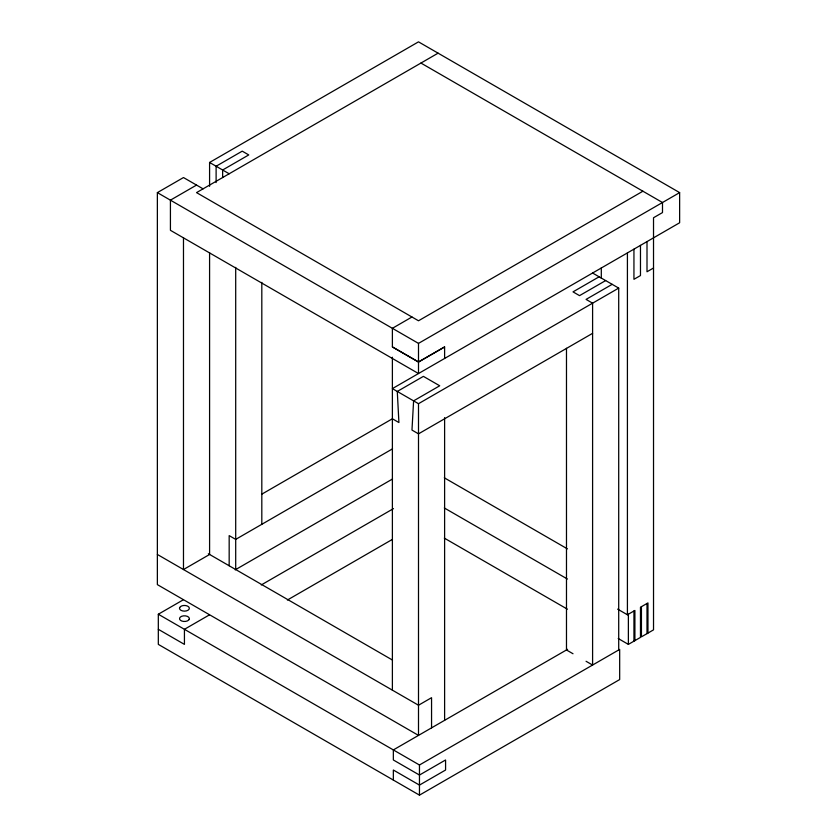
<?xml version="1.0" encoding="UTF-8"?>
<svg xmlns="http://www.w3.org/2000/svg" width="837" height="837" viewBox="0 0 837 837"><rect width="100%" height="100%" fill="white"/><g stroke="black" fill="none" stroke-linecap="round" stroke-linejoin="round"><path stroke-width="1.26" d="M618.71 649.983L618.71 288.106L418.5 403.696L418.5 735.388L157.366 584.624L157.366 192.625L183.481 177.549L203.067 188.848M209.585 186.337L209.585 162.462L418.5 41.85L679.634 192.615L679.634 222.768L392.386 388.619L418.5 403.696M196.538 185.082L170.424 200.158L170.424 230.311L418.5 373.543L418.5 343.39L679.634 192.615M438.086 53.16L196.538 192.615L418.5 320.78L642.91 191.213M411.971 317.003L392.386 328.313L392.386 346.947L418.5 362.023L444.614 346.947L444.614 358.466M444.614 346.905L418.5 361.982L392.386 346.905M599.125 276.796L573.01 291.872L579.539 295.639L605.653 280.562M612.182 284.329L586.067 299.405L592.596 303.182L592.596 665.059L586.067 661.282M261.636 494.269L392.386 418.772L398.914 422.539L397.282 391.444L423.396 376.368L439.718 385.784L413.604 400.86L411.971 430.072L418.5 433.848L592.596 333.335M653.53 268.007L647.001 271.774L647.001 241.621M392.553 448.831L235.699 539.384L229.171 535.617L229.171 565.77M158.319 614.232L419.463 764.997L619.673 649.407L619.673 679.56L419.463 795.15L158.319 644.385L158.319 614.232L183.188 599.867M235.197 569.851L392.553 478.984M209.459 614.86L184.433 629.309L184.433 644.385L158.319 629.309M261.27 584.948L393.474 508.614M287.384 600.024L392.469 539.352M567.612 649.313L393.348 749.921L393.348 759.975L419.463 775.052L445.577 759.975L445.577 770.019L419.463 785.096L393.348 770.019L393.348 780.074M617.622 609.127L627.415 614.776L634.906 610.455L634.906 640.608M618.208 638.516L628.378 644.385L640.472 637.396L640.472 607.243L647.964 602.922L647.964 633.075M420.938 63.057L662.496 202.523L662.496 212.577L653.519 217.746L653.53 629.853L641.435 636.842L641.435 606.689M592.596 273.029L618.71 288.106M209.585 162.462L229.171 173.772M157.366 192.625L418.5 343.39M444.301 477.801L567.392 548.863M444.301 507.954L567.392 579.026M444.301 538.107L567.392 609.179M573.01 653.749L566.482 649.983L566.482 348.297M208.34 553.738L392.511 660.079M157.366 554.46L418.5 705.235L431.557 697.692L431.557 727.845M647.001 603.477L647.001 633.63M640.472 245.398L640.472 275.551L633.944 279.317L633.944 249.164M633.944 611.01L633.944 641.163M628.378 614.232L628.378 644.385M627.415 252.931L627.415 614.776M601.301 267.903L601.301 278.355M444.614 417.611L444.614 720.312M419.463 764.997L419.463 795.15M392.386 357.232L392.386 690.159M261.814 282.372L261.814 524.307M235.699 267.369L235.699 569.537M222.642 177.538L222.642 170.005L248.756 154.929L242.228 151.152L216.113 166.239L216.113 182.571M209.585 252.711L209.595 554.471L183.481 569.547L183.481 237.854M179.673 607.568L179.505 608.3A4.928 2.846 0 0 0 186.515 610.874A4.928 2.846 0 0 0 187.603 606.124A4.928 2.846 0 0 0 179.673 607.568M189.193 619.38L188.702 620.06A4.928 2.846 0 0 1 180.405 620.269A4.928 2.846 0 0 1 183.575 615.844A4.928 2.846 0 0 1 189.193 619.38"/></g></svg>
